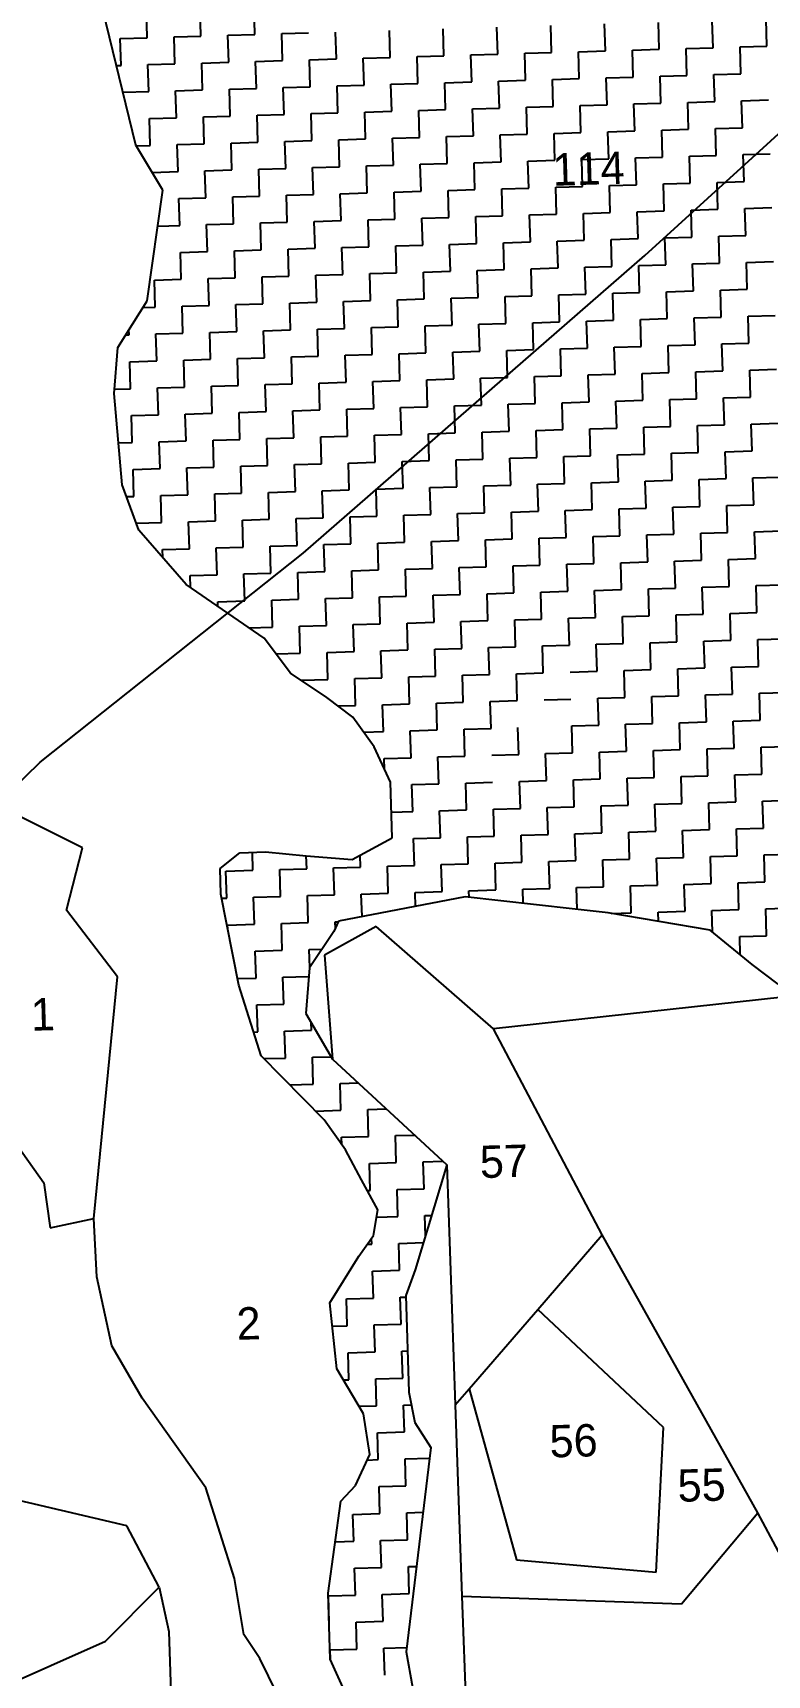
# Model space of a CAD drawing. Header units: metres. Extents: x 289662 to 290738, y 2016260 to 2018343.
# Drawn here: x 290101.2 to 290202.8, y 2017394 to 2017621 of the extents above; entities that cross this region are included whole.
import ezdxf
from ezdxf.enums import TextEntityAlignment as Align

# ---------------------------------------------------------------- set-up
doc = ezdxf.new("R2010")
doc.units = ezdxf.units.M
for name, color, linetype in [('LINE_WATER', 4, 'Continuous'), ('POLY_HATCH', 12, 'Continuous'), ('POLY_PARCEL', 6, 'Continuous'), ('TEXT_PARCEL', 7, 'Continuous')]:
    doc.layers.add(name, color=color, linetype=linetype)
doc.styles.add('TEXT_MAP', font='', dxfattribs={"height": 2.5})
doc.styles.get('TEXT_MAP').set_extended_font_data('Kruti Dev 050')

msp = doc.modelspace()

# ---------------------------------------------------------------- linework, layer by layer
at = {"layer": 'LINE_WATER'}
for p, q in [((290110.08, 2017449.09), (290109.63, 2017457.13)), ((290112.12, 2017439.54), (290110.08, 2017449.09)), ((290116.34, 2017432.3), (290112.12, 2017439.54)), ((290125.14, 2017419.93), (290116.34, 2017432.3)), ((290129.1, 2017407.41), (290125.14, 2017419.93)), ((290130.38, 2017399.66), (290129.1, 2017407.41)), ((290132.59, 2017396.36), (290130.38, 2017399.66)), ((290139.32, 2017382.66), (290132.59, 2017396.36))]:
    msp.add_line(p, q, dxfattribs=at)
at = {"layer": 'POLY_HATCH'}
for p, q in [((290115.47, 2017605.49), (290109.86, 2017628.53)), ((290119.18, 2017599.27), (290115.47, 2017605.49)), ((290117.01, 2017583.98), (290119.18, 2017599.27)), ((290112.98, 2017577.53), (290117.01, 2017583.98)), ((290112.47, 2017571.18), (290112.98, 2017577.53)), ((290113.55, 2017558.56), (290112.47, 2017571.18)), ((290115.85, 2017552.3), (290113.55, 2017558.56)), ((290122.41, 2017544.75), (290115.85, 2017552.3)), ((290133.19, 2017537.34), (290122.41, 2017544.75)), ((290136.85, 2017532.53), (290133.19, 2017537.34)), ((290141.88, 2017529.16), (290136.85, 2017532.53)), ((290145.48, 2017526.45), (290141.88, 2017529.16)), ((290148.42, 2017522.32), (290145.48, 2017526.45)), ((290150.67, 2017517.47), (290148.42, 2017522.32)), ((290150.91, 2017509.74), (290150.67, 2017517.47)), ((290145.36, 2017506.76), (290150.91, 2017509.74)), ((290127.1, 2017505.51), (290129.85, 2017507.7)), ((290129.85, 2017507.7), (290133.37, 2017507.8)), ((290133.37, 2017507.8), (290139.02, 2017507.27)), ((290139.02, 2017507.27), (290145.36, 2017506.76)), ((290127.21, 2017501.99), (290127.1, 2017505.51)), ((290129.7, 2017489.41), (290127.21, 2017501.99)), ((290161, 2017501.6), (290143.51, 2017498.26)), ((290175.83, 2017499.93), (290161, 2017501.6)), ((290180.77, 2017499.38), (290175.83, 2017499.93)), ((290194.92, 2017496.99), (290180.77, 2017499.38)), ((290143.51, 2017498.26), (290142.85, 2017496.83)), ((290142.85, 2017496.83), (290139.48, 2017491.81)), ((290200.69, 2017492.24), (290194.92, 2017496.99)), ((290139.48, 2017491.81), (290138.96, 2017485.46)), ((290204.29, 2017489.53), (290200.69, 2017492.24)), ((290132.81, 2017479.65), (290129.7, 2017489.41)), ((290138.96, 2017485.46), (290142.68, 2017479.16)), ((290141.52, 2017470.77), (290132.81, 2017479.65)), ((290142.68, 2017479.16), (290158.47, 2017464.57)), ((290144.45, 2017466.64), (290141.52, 2017470.77)), ((290146.69, 2017462.48), (290144.45, 2017466.64)), ((290158.47, 2017464.57), (290154.1, 2017450.04)), ((290148.93, 2017458.33), (290146.69, 2017462.48)), ((290148.33, 2017454.79), (290148.93, 2017458.33)), ((290146.3, 2017451.92), (290148.33, 2017454.79)), ((290142.27, 2017445.47), (290146.3, 2017451.92)), ((290154.1, 2017450.04), (290152.8, 2017446.49)), ((290143.25, 2017436.36), (290142.27, 2017445.47)), ((290152.8, 2017446.49), (290153.2, 2017433.14)), ((290146.96, 2017430.14), (290143.25, 2017436.36)), ((290153.2, 2017433.14), (290154.03, 2017428.94)), ((290147.83, 2017424.53), (290146.96, 2017430.14)), ((290154.03, 2017428.94), (290156.24, 2017425.49)), ((290145.84, 2017420.26), (290147.83, 2017424.53)), ((290156.24, 2017425.49), (290152.87, 2017397.25)), ((290143.8, 2017418.08), (290145.84, 2017420.26)), ((290142.07, 2017405.37), (290143.8, 2017418.08)), ((290142.34, 2017396.24), (290142.07, 2017405.37)), ((290152.87, 2017397.25), (290153.72, 2017392.36)), ((290146.11, 2017387.91), (290142.34, 2017396.24))]:
    msp.add_line(p, q, dxfattribs=at)
at = {"layer": 'POLY_HATCH', "linetype": 'Continuous'}
for p, q in [((290124.46, 2017620.56), (290124.35, 2017624.29)), ((290131.91, 2017620.79), (290131.8, 2017624.51)), ((290117.02, 2017620.34), (290116.91, 2017624.06)), ((290172.97, 2017618.29), (290172.86, 2017622.01)), ((290180.41, 2017618.51), (290180.3, 2017622.24)), ((290187.86, 2017618.74), (290187.75, 2017622.46)), ((290195.31, 2017618.96), (290195.19, 2017622.68)), ((290202.75, 2017619.18), (290202.64, 2017622.9)), ((290113.29, 2017620.23), (290117.02, 2017620.34)), ((290113.41, 2017616.51), (290113.29, 2017620.23)), ((290120.74, 2017620.45), (290124.46, 2017620.56)), ((290120.85, 2017616.73), (290120.74, 2017620.45)), ((290128.19, 2017620.67), (290131.91, 2017620.79)), ((290128.3, 2017616.95), (290128.19, 2017620.67)), ((290135.63, 2017620.9), (290139.35, 2017621.01)), ((290135.74, 2017617.17), (290135.63, 2017620.9)), ((290143.19, 2017617.4), (290143.08, 2017621.12)), ((290150.63, 2017617.62), (290150.52, 2017621.34)), ((290158.08, 2017617.84), (290157.97, 2017621.57)), ((290165.52, 2017618.07), (290165.41, 2017621.79)), ((290139.46, 2017617.29), (290143.19, 2017617.4)), ((290146.91, 2017617.51), (290150.63, 2017617.62)), ((290147.02, 2017613.79), (290146.91, 2017617.51)), ((290154.36, 2017617.73), (290158.08, 2017617.84)), ((290154.47, 2017614.01), (290154.36, 2017617.73)), ((290161.8, 2017617.96), (290165.52, 2017618.07)), ((290161.91, 2017614.23), (290161.8, 2017617.96)), ((290169.25, 2017618.18), (290172.97, 2017618.29)), ((290169.36, 2017614.46), (290169.25, 2017618.18)), ((290176.69, 2017618.4), (290180.41, 2017618.51)), ((290176.8, 2017614.68), (290176.69, 2017618.4)), ((290184.14, 2017618.62), (290187.86, 2017618.74)), ((290184.25, 2017614.9), (290184.14, 2017618.62)), ((290191.58, 2017618.85), (290195.31, 2017618.96)), ((290191.69, 2017615.12), (290191.58, 2017618.85)), ((290199.03, 2017619.07), (290202.75, 2017619.18)), ((290199.14, 2017615.35), (290199.03, 2017619.07)), ((290112.79, 2017616.49), (290113.41, 2017616.51)), ((290117.13, 2017616.62), (290120.85, 2017616.73)), ((290117.24, 2017612.89), (290117.13, 2017616.62)), ((290124.57, 2017616.84), (290128.3, 2017616.95)), ((290124.69, 2017613.12), (290124.57, 2017616.84)), ((290132.02, 2017617.06), (290135.74, 2017617.17)), ((290132.13, 2017613.34), (290132.02, 2017617.06)), ((290139.58, 2017613.56), (290139.46, 2017617.29)), ((290187.97, 2017615.01), (290191.69, 2017615.12)), ((290195.42, 2017615.24), (290199.14, 2017615.35)), ((290195.53, 2017611.51), (290195.42, 2017615.24)), ((290113.69, 2017612.79), (290117.24, 2017612.89)), ((290120.96, 2017613.01), (290124.69, 2017613.12)), ((290121.07, 2017609.28), (290120.96, 2017613.01)), ((290128.41, 2017613.23), (290132.13, 2017613.34)), ((290128.52, 2017609.51), (290128.41, 2017613.23)), ((290135.85, 2017613.45), (290139.58, 2017613.56)), ((290135.97, 2017609.73), (290135.85, 2017613.45)), ((290143.3, 2017613.67), (290147.02, 2017613.79)), ((290143.41, 2017609.95), (290143.3, 2017613.67)), ((290150.74, 2017613.9), (290154.47, 2017614.01)), ((290150.86, 2017610.18), (290150.74, 2017613.9)), ((290158.19, 2017614.12), (290161.91, 2017614.23)), ((290158.3, 2017610.4), (290158.19, 2017614.12)), ((290165.64, 2017614.34), (290169.36, 2017614.46)), ((290165.75, 2017610.62), (290165.64, 2017614.34)), ((290173.08, 2017614.57), (290176.8, 2017614.68)), ((290173.19, 2017610.84), (290173.08, 2017614.57)), ((290180.53, 2017614.79), (290184.25, 2017614.9)), ((290180.64, 2017611.07), (290180.53, 2017614.79)), ((290188.08, 2017611.29), (290187.97, 2017615.01)), ((290162.02, 2017610.51), (290165.75, 2017610.62)), ((290169.47, 2017610.73), (290173.19, 2017610.84)), ((290169.58, 2017607.01), (290169.47, 2017610.73)), ((290176.91, 2017610.96), (290180.64, 2017611.07)), ((290177.03, 2017607.23), (290176.91, 2017610.96)), ((290184.36, 2017611.18), (290188.08, 2017611.29)), ((290184.47, 2017607.46), (290184.36, 2017611.18)), ((290191.81, 2017611.4), (290195.53, 2017611.51)), ((290191.92, 2017607.68), (290191.81, 2017611.4)), ((290199.25, 2017611.62), (290202.97, 2017611.74)), ((290199.36, 2017607.9), (290199.25, 2017611.62)), ((290117.35, 2017609.17), (290121.07, 2017609.28)), ((290117.46, 2017605.45), (290117.35, 2017609.17)), ((290124.8, 2017609.39), (290128.52, 2017609.51)), ((290124.91, 2017605.67), (290124.8, 2017609.39)), ((290132.24, 2017609.62), (290135.97, 2017609.73)), ((290132.35, 2017605.9), (290132.24, 2017609.62)), ((290139.69, 2017609.84), (290143.41, 2017609.95)), ((290139.8, 2017606.12), (290139.69, 2017609.84)), ((290147.13, 2017610.06), (290150.86, 2017610.18)), ((290147.24, 2017606.34), (290147.13, 2017610.06)), ((290154.58, 2017610.29), (290158.3, 2017610.4)), ((290154.69, 2017606.56), (290154.58, 2017610.29)), ((290162.14, 2017606.79), (290162.02, 2017610.51)), ((290136.08, 2017606.01), (290139.8, 2017606.12)), ((290136.19, 2017602.28), (290136.08, 2017606.01)), ((290143.52, 2017606.23), (290147.24, 2017606.34)), ((290143.63, 2017602.51), (290143.52, 2017606.23)), ((290150.97, 2017606.45), (290154.69, 2017606.56)), ((290151.08, 2017602.73), (290150.97, 2017606.45)), ((290158.41, 2017606.68), (290162.14, 2017606.79)), ((290158.52, 2017602.95), (290158.41, 2017606.68)), ((290165.86, 2017606.9), (290169.58, 2017607.01)), ((290165.97, 2017603.18), (290165.86, 2017606.9)), ((290173.3, 2017607.12), (290177.03, 2017607.23)), ((290173.41, 2017603.4), (290173.3, 2017607.12)), ((290180.75, 2017607.34), (290184.47, 2017607.46)), ((290180.86, 2017603.62), (290180.75, 2017607.34)), ((290188.19, 2017607.57), (290191.92, 2017607.68)), ((290188.31, 2017603.84), (290188.19, 2017607.57)), ((290195.64, 2017607.79), (290199.36, 2017607.9)), ((290195.75, 2017604.07), (290195.64, 2017607.79)), ((290115.53, 2017605.39), (290117.46, 2017605.45)), ((290121.19, 2017605.56), (290124.91, 2017605.67)), ((290121.3, 2017601.84), (290121.19, 2017605.56)), ((290128.63, 2017605.78), (290132.35, 2017605.9)), ((290128.74, 2017602.06), (290128.63, 2017605.78)), ((290184.58, 2017603.73), (290188.31, 2017603.84)), ((290184.69, 2017600.01), (290184.58, 2017603.73)), ((290192.03, 2017603.96), (290195.75, 2017604.07)), ((290192.14, 2017600.23), (290192.03, 2017603.96)), ((290199.47, 2017604.18), (290203.2, 2017604.29)), ((290199.59, 2017600.46), (290199.47, 2017604.18)), ((290117.71, 2017601.73), (290121.3, 2017601.84)), ((290125.02, 2017601.95), (290128.74, 2017602.06)), ((290125.13, 2017598.23), (290125.02, 2017601.95)), ((290132.47, 2017602.17), (290136.19, 2017602.28)), ((290132.58, 2017598.45), (290132.47, 2017602.17)), ((290139.91, 2017602.4), (290143.63, 2017602.51)), ((290140.02, 2017598.67), (290139.91, 2017602.4)), ((290147.36, 2017602.62), (290151.08, 2017602.73)), ((290147.47, 2017598.9), (290147.36, 2017602.62)), ((290154.8, 2017602.84), (290158.52, 2017602.95)), ((290154.91, 2017599.12), (290154.8, 2017602.84)), ((290162.25, 2017603.06), (290165.97, 2017603.18)), ((290162.36, 2017599.34), (290162.25, 2017603.06)), ((290169.69, 2017603.29), (290173.41, 2017603.4)), ((290169.8, 2017599.56), (290169.69, 2017603.29)), ((290177.14, 2017603.51), (290180.86, 2017603.62)), ((290177.25, 2017599.79), (290177.14, 2017603.51)), ((290158.64, 2017599.23), (290162.36, 2017599.34)), ((290158.75, 2017595.51), (290158.64, 2017599.23)), ((290166.08, 2017599.45), (290169.8, 2017599.56)), ((290166.19, 2017595.73), (290166.08, 2017599.45)), ((290173.53, 2017599.68), (290177.25, 2017599.79)), ((290173.64, 2017595.95), (290173.53, 2017599.68)), ((290180.97, 2017599.9), (290184.69, 2017600.01)), ((290181.08, 2017596.18), (290180.97, 2017599.9)), ((290188.42, 2017600.12), (290192.14, 2017600.23)), ((290188.53, 2017596.4), (290188.42, 2017600.12)), ((290195.86, 2017600.34), (290199.59, 2017600.46)), ((290195.97, 2017596.62), (290195.86, 2017600.34)), ((290121.41, 2017598.12), (290125.13, 2017598.23)), ((290121.52, 2017594.39), (290121.41, 2017598.12)), ((290128.85, 2017598.34), (290132.58, 2017598.45)), ((290128.97, 2017594.62), (290128.85, 2017598.34)), ((290136.3, 2017598.56), (290140.02, 2017598.67)), ((290136.41, 2017594.84), (290136.3, 2017598.56)), ((290143.74, 2017598.78), (290147.47, 2017598.9)), ((290143.86, 2017595.06), (290143.74, 2017598.78)), ((290151.19, 2017599.01), (290154.91, 2017599.12)), ((290151.3, 2017595.28), (290151.19, 2017599.01)), ((290132.69, 2017594.73), (290136.41, 2017594.84)), ((290132.8, 2017591), (290132.69, 2017594.73)), ((290140.13, 2017594.95), (290143.86, 2017595.06)), ((290140.25, 2017591.23), (290140.13, 2017594.95)), ((290147.58, 2017595.17), (290151.3, 2017595.28)), ((290147.69, 2017591.45), (290147.58, 2017595.17)), ((290155.02, 2017595.4), (290158.75, 2017595.51)), ((290155.14, 2017591.67), (290155.02, 2017595.4)), ((290162.47, 2017595.62), (290166.19, 2017595.73)), ((290162.58, 2017591.9), (290162.47, 2017595.62)), ((290169.92, 2017595.84), (290173.64, 2017595.95)), ((290170.03, 2017592.12), (290169.92, 2017595.84)), ((290177.36, 2017596.06), (290181.08, 2017596.18)), ((290177.47, 2017592.34), (290177.36, 2017596.06)), ((290184.81, 2017596.29), (290188.53, 2017596.4)), ((290184.92, 2017592.57), (290184.81, 2017596.29)), ((290192.25, 2017596.51), (290195.97, 2017596.62)), ((290192.36, 2017592.79), (290192.25, 2017596.51)), ((290199.7, 2017596.73), (290203.42, 2017596.85)), ((290199.81, 2017593.01), (290199.7, 2017596.73)), ((290118.48, 2017594.3), (290121.52, 2017594.39)), ((290125.24, 2017594.5), (290128.97, 2017594.62)), ((290125.35, 2017590.78), (290125.24, 2017594.5)), ((290181.19, 2017592.45), (290184.92, 2017592.57)), ((290181.31, 2017588.73), (290181.19, 2017592.45)), ((290188.64, 2017592.68), (290192.36, 2017592.79)), ((290188.75, 2017588.95), (290188.64, 2017592.68)), ((290196.09, 2017592.9), (290199.81, 2017593.01)), ((290196.2, 2017589.18), (290196.09, 2017592.9)), ((290121.63, 2017590.67), (290125.35, 2017590.78)), ((290121.74, 2017586.95), (290121.63, 2017590.67)), ((290129.08, 2017590.89), (290132.8, 2017591)), ((290129.19, 2017587.17), (290129.08, 2017590.89)), ((290136.52, 2017591.12), (290140.25, 2017591.23)), ((290136.63, 2017587.39), (290136.52, 2017591.12)), ((290143.97, 2017591.34), (290147.69, 2017591.45)), ((290144.08, 2017587.62), (290143.97, 2017591.34)), ((290151.41, 2017591.56), (290155.14, 2017591.67)), ((290151.52, 2017587.84), (290151.41, 2017591.56)), ((290158.86, 2017591.78), (290162.58, 2017591.9)), ((290158.97, 2017588.06), (290158.86, 2017591.78)), ((290166.3, 2017592.01), (290170.03, 2017592.12)), ((290166.42, 2017588.29), (290166.3, 2017592.01)), ((290173.75, 2017592.23), (290177.47, 2017592.34)), ((290173.86, 2017588.51), (290173.75, 2017592.23)), ((290147.8, 2017587.73), (290151.52, 2017587.84)), ((290155.25, 2017587.95), (290158.97, 2017588.06)), ((290155.36, 2017584.23), (290155.25, 2017587.95)), ((290162.69, 2017588.17), (290166.42, 2017588.29)), ((290162.8, 2017584.45), (290162.69, 2017588.17)), ((290170.14, 2017588.4), (290173.86, 2017588.51)), ((290170.25, 2017584.67), (290170.14, 2017588.4)), ((290177.58, 2017588.62), (290181.31, 2017588.73)), ((290177.7, 2017584.9), (290177.58, 2017588.62)), ((290185.03, 2017588.84), (290188.75, 2017588.95)), ((290185.14, 2017585.12), (290185.03, 2017588.84)), ((290192.47, 2017589.07), (290196.2, 2017589.18)), ((290192.59, 2017585.34), (290192.47, 2017589.07)), ((290199.92, 2017589.29), (290203.64, 2017589.4)), ((290200.03, 2017585.57), (290199.92, 2017589.29)), ((290118.02, 2017586.84), (290121.74, 2017586.95)), ((290118.13, 2017583.11), (290118.02, 2017586.84)), ((290125.47, 2017587.06), (290129.19, 2017587.17)), ((290125.58, 2017583.34), (290125.47, 2017587.06)), ((290132.91, 2017587.28), (290136.63, 2017587.39)), ((290133.02, 2017583.56), (290132.91, 2017587.28)), ((290140.36, 2017587.5), (290144.08, 2017587.62)), ((290140.47, 2017583.78), (290140.36, 2017587.5)), ((290147.91, 2017584), (290147.8, 2017587.73)), ((290196.31, 2017585.45), (290200.03, 2017585.57)), ((290121.85, 2017583.22), (290125.58, 2017583.34)), ((290129.3, 2017583.45), (290133.02, 2017583.56)), ((290129.41, 2017579.72), (290129.3, 2017583.45)), ((290136.75, 2017583.67), (290140.47, 2017583.78)), ((290136.86, 2017579.95), (290136.75, 2017583.67)), ((290144.19, 2017583.89), (290147.91, 2017584)), ((290144.3, 2017580.17), (290144.19, 2017583.89)), ((290151.64, 2017584.12), (290155.36, 2017584.23)), ((290151.75, 2017580.39), (290151.64, 2017584.12)), ((290159.08, 2017584.34), (290162.8, 2017584.45)), ((290159.19, 2017580.62), (290159.08, 2017584.34)), ((290166.53, 2017584.56), (290170.25, 2017584.67)), ((290166.64, 2017580.84), (290166.53, 2017584.56)), ((290173.97, 2017584.79), (290177.7, 2017584.9)), ((290174.08, 2017581.06), (290173.97, 2017584.79)), ((290181.42, 2017585.01), (290185.14, 2017585.12)), ((290181.53, 2017581.29), (290181.42, 2017585.01)), ((290188.86, 2017585.23), (290192.59, 2017585.34)), ((290188.97, 2017581.51), (290188.86, 2017585.23)), ((290196.42, 2017581.73), (290196.31, 2017585.45)), ((290116.44, 2017583.06), (290118.13, 2017583.11)), ((290121.97, 2017579.5), (290121.85, 2017583.22)), ((290170.36, 2017580.95), (290174.08, 2017581.06)), ((290177.81, 2017581.17), (290181.53, 2017581.29)), ((290177.92, 2017577.45), (290177.81, 2017581.17)), ((290185.25, 2017581.4), (290188.97, 2017581.51)), ((290185.36, 2017577.67), (290185.25, 2017581.4)), ((290192.7, 2017581.62), (290196.42, 2017581.73)), ((290192.81, 2017577.9), (290192.7, 2017581.62)), ((290200.14, 2017581.84), (290203.87, 2017581.95)), ((290200.25, 2017578.12), (290200.14, 2017581.84)), ((290114.07, 2017579.27), (290114.52, 2017579.28)), ((290114.52, 2017579.28), (290114.5, 2017579.96)), ((290118.24, 2017579.39), (290121.97, 2017579.5)), ((290118.36, 2017575.67), (290118.24, 2017579.39)), ((290125.69, 2017579.61), (290129.41, 2017579.72)), ((290125.8, 2017575.89), (290125.69, 2017579.61)), ((290133.13, 2017579.84), (290136.86, 2017579.95)), ((290133.25, 2017576.11), (290133.13, 2017579.84)), ((290140.58, 2017580.06), (290144.3, 2017580.17)), ((290140.69, 2017576.34), (290140.58, 2017580.06)), ((290148.03, 2017580.28), (290151.75, 2017580.39)), ((290148.14, 2017576.56), (290148.03, 2017580.28)), ((290155.47, 2017580.51), (290159.19, 2017580.62)), ((290155.58, 2017576.78), (290155.47, 2017580.51)), ((290162.92, 2017580.73), (290166.64, 2017580.84)), ((290163.03, 2017577.01), (290162.92, 2017580.73)), ((290170.47, 2017577.23), (290170.36, 2017580.95)), ((290144.41, 2017576.45), (290148.14, 2017576.56)), ((290151.86, 2017576.67), (290155.58, 2017576.78)), ((290151.97, 2017572.95), (290151.86, 2017576.67)), ((290159.3, 2017576.89), (290163.03, 2017577.01)), ((290159.42, 2017573.17), (290159.3, 2017576.89)), ((290166.75, 2017577.12), (290170.47, 2017577.23)), ((290166.86, 2017573.39), (290166.75, 2017577.12)), ((290174.2, 2017577.34), (290177.92, 2017577.45)), ((290174.31, 2017573.62), (290174.2, 2017577.34)), ((290181.64, 2017577.56), (290185.36, 2017577.67)), ((290181.75, 2017573.84), (290181.64, 2017577.56)), ((290189.09, 2017577.79), (290192.81, 2017577.9)), ((290189.2, 2017574.06), (290189.09, 2017577.79)), ((290196.53, 2017578.01), (290200.25, 2017578.12)), ((290196.64, 2017574.29), (290196.53, 2017578.01)), ((290114.63, 2017575.56), (290118.36, 2017575.67)), ((290114.74, 2017571.83), (290114.63, 2017575.56)), ((290122.08, 2017575.78), (290125.8, 2017575.89)), ((290122.19, 2017572.06), (290122.08, 2017575.78)), ((290129.52, 2017576), (290133.25, 2017576.11)), ((290129.63, 2017572.28), (290129.52, 2017576)), ((290136.97, 2017576.23), (290140.69, 2017576.34)), ((290137.08, 2017572.5), (290136.97, 2017576.23)), ((290144.53, 2017572.73), (290144.41, 2017576.45)), ((290192.92, 2017574.17), (290196.64, 2017574.29)), ((290200.37, 2017574.4), (290204.09, 2017574.51)), ((290200.48, 2017570.67), (290200.37, 2017574.4)), ((290118.47, 2017571.95), (290122.19, 2017572.06)), ((290118.58, 2017568.22), (290118.47, 2017571.95)), ((290125.91, 2017572.17), (290129.63, 2017572.28)), ((290126.02, 2017568.45), (290125.91, 2017572.17)), ((290133.36, 2017572.39), (290137.08, 2017572.5)), ((290133.47, 2017568.67), (290133.36, 2017572.39)), ((290140.8, 2017572.61), (290144.53, 2017572.73)), ((290140.91, 2017568.89), (290140.8, 2017572.61)), ((290148.25, 2017572.84), (290151.97, 2017572.95)), ((290148.36, 2017569.11), (290148.25, 2017572.84)), ((290155.69, 2017573.06), (290159.42, 2017573.17)), ((290155.8, 2017569.34), (290155.69, 2017573.06)), ((290163.14, 2017573.28), (290166.86, 2017573.39)), ((290163.25, 2017569.56), (290163.14, 2017573.28)), ((290170.58, 2017573.51), (290174.31, 2017573.62)), ((290170.7, 2017569.78), (290170.58, 2017573.51)), ((290178.03, 2017573.73), (290181.75, 2017573.84)), ((290178.14, 2017570.01), (290178.03, 2017573.73)), ((290185.47, 2017573.95), (290189.2, 2017574.06)), ((290185.59, 2017570.23), (290185.47, 2017573.95)), ((290193.03, 2017570.45), (290192.92, 2017574.17)), ((290112.52, 2017571.77), (290114.74, 2017571.83)), ((290166.97, 2017569.67), (290170.7, 2017569.78)), ((290167.08, 2017565.95), (290166.97, 2017569.67)), ((290174.42, 2017569.89), (290178.14, 2017570.01)), ((290174.53, 2017566.17), (290174.42, 2017569.89)), ((290181.86, 2017570.12), (290185.59, 2017570.23)), ((290181.98, 2017566.39), (290181.86, 2017570.12)), ((290189.31, 2017570.34), (290193.03, 2017570.45)), ((290189.42, 2017566.62), (290189.31, 2017570.34)), ((290196.75, 2017570.56), (290200.48, 2017570.67)), ((290196.87, 2017566.84), (290196.75, 2017570.56)), ((290114.86, 2017568.11), (290118.58, 2017568.22)), ((290114.97, 2017564.39), (290114.86, 2017568.11)), ((290122.3, 2017568.33), (290126.02, 2017568.45)), ((290122.41, 2017564.61), (290122.3, 2017568.33)), ((290129.75, 2017568.56), (290133.47, 2017568.67)), ((290129.86, 2017564.83), (290129.75, 2017568.56)), ((290137.19, 2017568.78), (290140.91, 2017568.89)), ((290137.3, 2017565.06), (290137.19, 2017568.78)), ((290144.64, 2017569), (290148.36, 2017569.11)), ((290144.75, 2017565.28), (290144.64, 2017569)), ((290152.08, 2017569.23), (290155.8, 2017569.34)), ((290152.19, 2017565.5), (290152.08, 2017569.23)), ((290159.53, 2017569.45), (290163.25, 2017569.56)), ((290159.64, 2017565.73), (290159.53, 2017569.45)), ((290141.03, 2017565.17), (290144.75, 2017565.28)), ((290141.14, 2017561.45), (290141.03, 2017565.17)), ((290148.47, 2017565.39), (290152.19, 2017565.5)), ((290148.58, 2017561.67), (290148.47, 2017565.39)), ((290155.92, 2017565.61), (290159.64, 2017565.73)), ((290156.03, 2017561.89), (290155.92, 2017565.61)), ((290163.36, 2017565.84), (290167.08, 2017565.95)), ((290163.47, 2017562.11), (290163.36, 2017565.84)), ((290170.81, 2017566.06), (290174.53, 2017566.17)), ((290170.92, 2017562.34), (290170.81, 2017566.06)), ((290178.25, 2017566.28), (290181.98, 2017566.39)), ((290178.36, 2017562.56), (290178.25, 2017566.28)), ((290185.7, 2017566.51), (290189.42, 2017566.62)), ((290185.81, 2017562.78), (290185.7, 2017566.51)), ((290193.14, 2017566.73), (290196.87, 2017566.84)), ((290193.25, 2017563.01), (290193.14, 2017566.73)), ((290200.59, 2017566.95), (290204.31, 2017567.06)), ((290200.7, 2017563.23), (290200.59, 2017566.95)), ((290113.06, 2017564.33), (290114.97, 2017564.39)), ((290118.69, 2017564.5), (290122.41, 2017564.61)), ((290118.8, 2017560.78), (290118.69, 2017564.5)), ((290126.13, 2017564.72), (290129.86, 2017564.83)), ((290126.25, 2017561), (290126.13, 2017564.72)), ((290133.58, 2017564.95), (290137.3, 2017565.06)), ((290133.69, 2017561.22), (290133.58, 2017564.95)), ((290189.53, 2017562.9), (290193.25, 2017563.01)), ((290189.64, 2017559.17), (290189.53, 2017562.9)), ((290196.98, 2017563.12), (290200.7, 2017563.23)), ((290197.09, 2017559.4), (290196.98, 2017563.12)), ((290115.08, 2017560.67), (290118.8, 2017560.78)), ((290115.19, 2017556.94), (290115.08, 2017560.67)), ((290122.52, 2017560.89), (290126.25, 2017561)), ((290122.64, 2017557.17), (290122.52, 2017560.89)), ((290129.97, 2017561.11), (290133.69, 2017561.22)), ((290130.08, 2017557.39), (290129.97, 2017561.11)), ((290137.41, 2017561.33), (290141.14, 2017561.45)), ((290137.53, 2017557.61), (290137.41, 2017561.33)), ((290144.86, 2017561.56), (290148.58, 2017561.67)), ((290144.97, 2017557.83), (290144.86, 2017561.56)), ((290152.31, 2017561.78), (290156.03, 2017561.89)), ((290152.42, 2017558.06), (290152.31, 2017561.78)), ((290159.75, 2017562), (290163.47, 2017562.11)), ((290159.86, 2017558.28), (290159.75, 2017562)), ((290167.2, 2017562.23), (290170.92, 2017562.34)), ((290167.31, 2017558.5), (290167.2, 2017562.23)), ((290174.64, 2017562.45), (290178.36, 2017562.56)), ((290174.75, 2017558.73), (290174.64, 2017562.45)), ((290182.09, 2017562.67), (290185.81, 2017562.78)), ((290182.2, 2017558.95), (290182.09, 2017562.67)), ((290163.58, 2017558.39), (290167.31, 2017558.5)), ((290163.7, 2017554.67), (290163.58, 2017558.39)), ((290171.03, 2017558.62), (290174.75, 2017558.73)), ((290171.14, 2017554.89), (290171.03, 2017558.62)), ((290178.48, 2017558.84), (290182.2, 2017558.95)), ((290178.59, 2017555.12), (290178.48, 2017558.84)), ((290185.92, 2017559.06), (290189.64, 2017559.17)), ((290186.03, 2017555.34), (290185.92, 2017559.06)), ((290193.37, 2017559.28), (290197.09, 2017559.4)), ((290193.48, 2017555.56), (290193.37, 2017559.28)), ((290200.81, 2017559.51), (290204.53, 2017559.62)), ((290200.92, 2017555.78), (290200.81, 2017559.51)), ((290114.16, 2017556.91), (290115.19, 2017556.94)), ((290118.91, 2017557.05), (290122.64, 2017557.17)), ((290119.02, 2017553.33), (290118.91, 2017557.05)), ((290126.36, 2017557.28), (290130.08, 2017557.39)), ((290126.47, 2017553.55), (290126.36, 2017557.28)), ((290133.8, 2017557.5), (290137.53, 2017557.61)), ((290133.91, 2017553.78), (290133.8, 2017557.5)), ((290141.25, 2017557.72), (290144.97, 2017557.83)), ((290141.36, 2017554), (290141.25, 2017557.72)), ((290148.69, 2017557.95), (290152.42, 2017558.06)), ((290148.81, 2017554.22), (290148.69, 2017557.95)), ((290156.14, 2017558.17), (290159.86, 2017558.28)), ((290156.25, 2017554.45), (290156.14, 2017558.17)), ((290130.19, 2017553.67), (290133.91, 2017553.78)), ((290137.64, 2017553.89), (290141.36, 2017554)), ((290137.75, 2017550.17), (290137.64, 2017553.89)), ((290145.08, 2017554.11), (290148.81, 2017554.22)), ((290145.19, 2017550.39), (290145.08, 2017554.11)), ((290152.53, 2017554.33), (290156.25, 2017554.45)), ((290152.64, 2017550.61), (290152.53, 2017554.33)), ((290159.97, 2017554.56), (290163.7, 2017554.67)), ((290160.08, 2017550.84), (290159.97, 2017554.56)), ((290167.42, 2017554.78), (290171.14, 2017554.89)), ((290167.53, 2017551.06), (290167.42, 2017554.78)), ((290174.86, 2017555), (290178.59, 2017555.12)), ((290174.98, 2017551.28), (290174.86, 2017555)), ((290182.31, 2017555.23), (290186.03, 2017555.34)), ((290182.42, 2017551.5), (290182.31, 2017555.23)), ((290189.75, 2017555.45), (290193.48, 2017555.56)), ((290189.87, 2017551.73), (290189.75, 2017555.45)), ((290197.2, 2017555.67), (290200.92, 2017555.78)), ((290197.31, 2017551.95), (290197.2, 2017555.67)), ((290115.51, 2017553.23), (290119.02, 2017553.33)), ((290122.75, 2017553.44), (290126.47, 2017553.55)), ((290122.86, 2017549.72), (290122.75, 2017553.44)), ((290130.3, 2017549.94), (290130.19, 2017553.67)), ((290178.7, 2017551.39), (290182.42, 2017551.5)), ((290186.14, 2017551.62), (290189.87, 2017551.73)), ((290186.26, 2017547.89), (290186.14, 2017551.62)), ((290193.59, 2017551.84), (290197.31, 2017551.95)), ((290193.7, 2017548.12), (290193.59, 2017551.84)), ((290201.03, 2017552.06), (290204.76, 2017552.17)), ((290201.15, 2017548.34), (290201.03, 2017552.06)), ((290119.14, 2017549.61), (290122.86, 2017549.72)), ((290119.17, 2017548.48), (290119.14, 2017549.61)), ((290126.58, 2017549.83), (290130.3, 2017549.94)), ((290126.69, 2017546.11), (290126.58, 2017549.83)), ((290134.03, 2017550.05), (290137.75, 2017550.17)), ((290134.14, 2017546.33), (290134.03, 2017550.05)), ((290141.47, 2017550.28), (290145.19, 2017550.39)), ((290141.58, 2017546.56), (290141.47, 2017550.28)), ((290148.92, 2017550.5), (290152.64, 2017550.61)), ((290149.03, 2017546.78), (290148.92, 2017550.5)), ((290156.36, 2017550.72), (290160.08, 2017550.84)), ((290156.47, 2017547), (290156.36, 2017550.72)), ((290163.81, 2017550.95), (290167.53, 2017551.06)), ((290163.92, 2017547.22), (290163.81, 2017550.95)), ((290171.25, 2017551.17), (290174.98, 2017551.28)), ((290171.36, 2017547.45), (290171.25, 2017551.17)), ((290178.81, 2017547.67), (290178.7, 2017551.39)), ((290152.75, 2017546.89), (290156.47, 2017547)), ((290160.2, 2017547.11), (290163.92, 2017547.22)), ((290160.31, 2017543.39), (290160.2, 2017547.11)), ((290167.64, 2017547.34), (290171.36, 2017547.45)), ((290167.75, 2017543.61), (290167.64, 2017547.34)), ((290175.09, 2017547.56), (290178.81, 2017547.67)), ((290175.2, 2017543.84), (290175.09, 2017547.56)), ((290182.53, 2017547.78), (290186.26, 2017547.89)), ((290182.64, 2017544.06), (290182.53, 2017547.78)), ((290189.98, 2017548), (290193.7, 2017548.12)), ((290190.09, 2017544.28), (290189.98, 2017548)), ((290197.42, 2017548.23), (290201.15, 2017548.34)), ((290197.53, 2017544.5), (290197.42, 2017548.23)), ((290122.97, 2017546), (290126.69, 2017546.11)), ((290123.02, 2017544.34), (290122.97, 2017546)), ((290130.41, 2017546.22), (290134.14, 2017546.33)), ((290130.53, 2017542.5), (290130.41, 2017546.22)), ((290137.86, 2017546.44), (290141.58, 2017546.56)), ((290137.97, 2017542.72), (290137.86, 2017546.44)), ((290145.31, 2017546.67), (290149.03, 2017546.78)), ((290145.42, 2017542.94), (290145.31, 2017546.67)), ((290152.86, 2017543.17), (290152.75, 2017546.89)), ((290201.26, 2017544.62), (290204.98, 2017544.73)), ((290126.8, 2017542.39), (290130.53, 2017542.5)), ((290134.25, 2017542.61), (290137.97, 2017542.72)), ((290134.36, 2017538.89), (290134.25, 2017542.61)), ((290141.69, 2017542.83), (290145.42, 2017542.94)), ((290141.81, 2017539.11), (290141.69, 2017542.83)), ((290149.14, 2017543.06), (290152.86, 2017543.17)), ((290149.25, 2017539.33), (290149.14, 2017543.06)), ((290156.59, 2017543.28), (290160.31, 2017543.39)), ((290156.7, 2017539.56), (290156.59, 2017543.28)), ((290164.03, 2017543.5), (290167.75, 2017543.61)), ((290164.14, 2017539.78), (290164.03, 2017543.5)), ((290171.48, 2017543.72), (290175.2, 2017543.84)), ((290171.59, 2017540), (290171.48, 2017543.72)), ((290178.92, 2017543.95), (290182.64, 2017544.06)), ((290179.03, 2017540.22), (290178.92, 2017543.95)), ((290186.37, 2017544.17), (290190.09, 2017544.28)), ((290186.48, 2017540.45), (290186.37, 2017544.17)), ((290193.81, 2017544.39), (290197.53, 2017544.5)), ((290193.92, 2017540.67), (290193.81, 2017544.39)), ((290201.37, 2017540.89), (290201.26, 2017544.62)), ((290126.82, 2017541.72), (290126.8, 2017542.39)), ((290175.31, 2017540.11), (290179.03, 2017540.22)), ((290182.76, 2017540.34), (290186.48, 2017540.45)), ((290182.87, 2017536.61), (290182.76, 2017540.34)), ((290190.2, 2017540.56), (290193.92, 2017540.67)), ((290190.31, 2017536.84), (290190.2, 2017540.56)), ((290197.65, 2017540.78), (290201.37, 2017540.89)), ((290197.76, 2017537.06), (290197.65, 2017540.78)), ((290131.08, 2017538.79), (290134.36, 2017538.89)), ((290138.08, 2017539), (290141.81, 2017539.11)), ((290138.19, 2017535.28), (290138.08, 2017539)), ((290145.53, 2017539.22), (290149.25, 2017539.33)), ((290145.64, 2017535.5), (290145.53, 2017539.22)), ((290152.97, 2017539.44), (290156.7, 2017539.56)), ((290153.09, 2017535.72), (290152.97, 2017539.44)), ((290160.42, 2017539.67), (290164.14, 2017539.78)), ((290160.53, 2017535.94), (290160.42, 2017539.67)), ((290167.86, 2017539.89), (290171.59, 2017540)), ((290167.98, 2017536.17), (290167.86, 2017539.89)), ((290175.42, 2017536.39), (290175.31, 2017540.11)), ((290149.36, 2017535.61), (290153.09, 2017535.72)), ((290156.81, 2017535.83), (290160.53, 2017535.94)), ((290156.92, 2017532.11), (290156.81, 2017535.83)), ((290164.25, 2017536.06), (290167.98, 2017536.17)), ((290164.36, 2017532.33), (290164.25, 2017536.06)), ((290171.7, 2017536.28), (290175.42, 2017536.39)), ((290171.81, 2017532.56), (290171.7, 2017536.28)), ((290179.14, 2017536.5), (290182.87, 2017536.61)), ((290179.26, 2017532.78), (290179.14, 2017536.5)), ((290186.59, 2017536.72), (290190.31, 2017536.84)), ((290186.7, 2017533), (290186.59, 2017536.72)), ((290194.04, 2017536.95), (290197.76, 2017537.06)), ((290194.15, 2017533.23), (290194.04, 2017536.95)), ((290201.48, 2017537.17), (290205.2, 2017537.28)), ((290201.59, 2017533.45), (290201.48, 2017537.17)), ((290134.84, 2017535.18), (290138.19, 2017535.28)), ((290141.92, 2017535.39), (290145.64, 2017535.5)), ((290142.03, 2017531.66), (290141.92, 2017535.39)), ((290149.47, 2017531.89), (290149.36, 2017535.61)), ((290197.87, 2017533.34), (290201.59, 2017533.45)), ((290138.31, 2017531.55), (290142.03, 2017531.66)), ((290138.31, 2017531.55), (290138.31, 2017531.55)), ((290145.75, 2017531.78), (290149.47, 2017531.89)), ((290145.86, 2017528.05), (290145.75, 2017531.78)), ((290153.2, 2017532), (290156.92, 2017532.11)), ((290153.31, 2017528.28), (290153.2, 2017532)), ((290160.64, 2017532.22), (290164.36, 2017532.33)), ((290160.75, 2017528.5), (290160.64, 2017532.22)), ((290168.09, 2017532.44), (290171.81, 2017532.56)), ((290168.2, 2017528.72), (290168.09, 2017532.44)), ((290175.53, 2017532.67), (290179.26, 2017532.78)), ((290182.98, 2017532.89), (290186.7, 2017533)), ((290183.09, 2017529.17), (290182.98, 2017532.89)), ((290190.42, 2017533.11), (290194.15, 2017533.23)), ((290190.54, 2017529.39), (290190.42, 2017533.11)), ((290197.98, 2017529.61), (290197.87, 2017533.34)), ((290171.92, 2017528.83), (290175.64, 2017528.94)), ((290179.37, 2017529.06), (290183.09, 2017529.17)), ((290179.48, 2017525.33), (290179.37, 2017529.06)), ((290186.81, 2017529.28), (290190.54, 2017529.39)), ((290186.92, 2017525.56), (290186.81, 2017529.28)), ((290194.26, 2017529.5), (290197.98, 2017529.61)), ((290194.37, 2017525.78), (290194.26, 2017529.5)), ((290201.7, 2017529.73), (290205.43, 2017529.84)), ((290201.81, 2017526), (290201.7, 2017529.73)), ((290143.45, 2017527.98), (290145.86, 2017528.05)), ((290149.59, 2017528.16), (290153.31, 2017528.28)), ((290149.7, 2017524.44), (290149.59, 2017528.16)), ((290157.03, 2017528.39), (290160.75, 2017528.5)), ((290157.14, 2017524.66), (290157.03, 2017528.39)), ((290164.48, 2017528.61), (290168.2, 2017528.72)), ((290164.59, 2017524.89), (290164.48, 2017528.61)), ((290146.97, 2017524.36), (290149.7, 2017524.44)), ((290153.42, 2017524.55), (290157.14, 2017524.66)), ((290153.53, 2017520.83), (290153.42, 2017524.55)), ((290160.87, 2017524.78), (290164.59, 2017524.89)), ((290160.98, 2017521.05), (290160.87, 2017524.78)), ((290168.42, 2017521.28), (290168.31, 2017525)), ((290175.76, 2017525.22), (290179.48, 2017525.33)), ((290175.87, 2017521.5), (290175.76, 2017525.22)), ((290183.2, 2017525.45), (290186.92, 2017525.56)), ((290183.31, 2017521.72), (290183.2, 2017525.45)), ((290190.65, 2017525.67), (290194.37, 2017525.78)), ((290190.76, 2017521.95), (290190.65, 2017525.67)), ((290198.09, 2017525.89), (290201.81, 2017526)), ((290198.2, 2017522.17), (290198.09, 2017525.89)), ((290194.48, 2017522.06), (290198.2, 2017522.17)), ((290194.59, 2017518.33), (290194.48, 2017522.06)), ((290201.93, 2017522.28), (290205.65, 2017522.39)), ((290202.04, 2017518.56), (290201.93, 2017522.28)), ((290149.81, 2017520.72), (290153.53, 2017520.83)), ((290149.85, 2017519.23), (290149.81, 2017520.72)), ((290157.25, 2017520.94), (290160.98, 2017521.05)), ((290157.37, 2017517.22), (290157.25, 2017520.94)), ((290164.7, 2017521.17), (290168.42, 2017521.28)), ((290172.14, 2017521.39), (290175.87, 2017521.5)), ((290172.26, 2017517.67), (290172.14, 2017521.39)), ((290179.59, 2017521.61), (290183.31, 2017521.72)), ((290179.7, 2017517.89), (290179.59, 2017521.61)), ((290187.04, 2017521.83), (290190.76, 2017521.95)), ((290187.15, 2017518.11), (290187.04, 2017521.83)), ((290168.53, 2017517.55), (290172.26, 2017517.67)), ((290168.65, 2017513.83), (290168.53, 2017517.55)), ((290175.98, 2017517.78), (290179.7, 2017517.89)), ((290176.09, 2017514.05), (290175.98, 2017517.78)), ((290183.42, 2017518), (290187.15, 2017518.11)), ((290183.54, 2017514.28), (290183.42, 2017518)), ((290190.87, 2017518.22), (290194.59, 2017518.33)), ((290190.98, 2017514.5), (290190.87, 2017518.22)), ((290198.32, 2017518.45), (290202.04, 2017518.56)), ((290198.43, 2017514.72), (290198.32, 2017518.45)), ((290153.64, 2017517.11), (290157.37, 2017517.22)), ((290153.75, 2017513.39), (290153.64, 2017517.11)), ((290161.09, 2017517.33), (290164.81, 2017517.44)), ((290161.2, 2017513.61), (290161.09, 2017517.33)), ((290150.8, 2017513.3), (290153.75, 2017513.39)), ((290157.48, 2017513.5), (290161.2, 2017513.61)), ((290157.59, 2017509.77), (290157.48, 2017513.5)), ((290164.92, 2017513.72), (290168.65, 2017513.83)), ((290165.03, 2017510), (290164.92, 2017513.72)), ((290172.37, 2017513.94), (290176.09, 2017514.05)), ((290172.48, 2017510.22), (290172.37, 2017513.94)), ((290179.81, 2017514.17), (290183.54, 2017514.28)), ((290179.92, 2017510.44), (290179.81, 2017514.17)), ((290187.26, 2017514.39), (290190.98, 2017514.5)), ((290187.37, 2017510.67), (290187.26, 2017514.39)), ((290194.7, 2017514.61), (290198.43, 2017514.72)), ((290194.82, 2017510.89), (290194.7, 2017514.61)), ((290202.15, 2017514.83), (290205.87, 2017514.95)), ((290202.26, 2017511.11), (290202.15, 2017514.83)), ((290183.65, 2017510.55), (290187.37, 2017510.67)), ((290191.09, 2017510.78), (290194.82, 2017510.89)), ((290191.2, 2017507.05), (290191.09, 2017510.78)), ((290198.54, 2017511), (290202.26, 2017511.11)), ((290198.65, 2017507.28), (290198.54, 2017511)), ((290153.87, 2017509.66), (290157.59, 2017509.77)), ((290153.98, 2017505.94), (290153.87, 2017509.66)), ((290161.31, 2017509.89), (290165.03, 2017510)), ((290161.42, 2017506.16), (290161.31, 2017509.89)), ((290168.76, 2017510.11), (290172.48, 2017510.22)), ((290168.87, 2017506.39), (290168.76, 2017510.11)), ((290176.2, 2017510.33), (290179.92, 2017510.44)), ((290176.31, 2017506.61), (290176.2, 2017510.33)), ((290183.76, 2017506.83), (290183.65, 2017510.55)), ((290131.64, 2017505.27), (290131.57, 2017507.75)), ((290139.09, 2017505.49), (290139.03, 2017507.27)), ((290146.53, 2017505.72), (290146.48, 2017507.36)), ((290157.7, 2017506.05), (290161.42, 2017506.16)), ((290165.15, 2017506.27), (290168.87, 2017506.39)), ((290165.26, 2017502.55), (290165.15, 2017506.27)), ((290172.59, 2017506.5), (290176.31, 2017506.61)), ((290172.7, 2017502.77), (290172.59, 2017506.5)), ((290180.04, 2017506.72), (290183.76, 2017506.83)), ((290180.15, 2017503), (290180.04, 2017506.72)), ((290187.48, 2017506.94), (290191.2, 2017507.05)), ((290187.59, 2017503.22), (290187.48, 2017506.94)), ((290194.93, 2017507.17), (290198.65, 2017507.28)), ((290195.04, 2017503.44), (290194.93, 2017507.17)), ((290202.37, 2017507.39), (290206.09, 2017507.5)), ((290202.48, 2017503.67), (290202.37, 2017507.39)), ((290127.92, 2017505.16), (290131.64, 2017505.27)), ((290128.03, 2017501.44), (290127.92, 2017505.16)), ((290135.36, 2017505.38), (290139.09, 2017505.49)), ((290135.48, 2017501.66), (290135.36, 2017505.38)), ((290142.81, 2017505.61), (290146.53, 2017505.72)), ((290142.92, 2017501.88), (290142.81, 2017505.61)), ((290150.25, 2017505.83), (290153.98, 2017505.94)), ((290150.37, 2017502.11), (290150.25, 2017505.83)), ((290157.81, 2017502.33), (290157.7, 2017506.05)), ((290131.75, 2017501.55), (290135.48, 2017501.66)), ((290139.2, 2017501.77), (290142.92, 2017501.88)), ((290139.31, 2017498.05), (290139.2, 2017501.77)), ((290146.64, 2017501.99), (290150.37, 2017502.11)), ((290146.74, 2017498.88), (290146.64, 2017501.99)), ((290154.09, 2017502.22), (290157.81, 2017502.33)), ((290154.15, 2017500.29), (290154.09, 2017502.22)), ((290161.53, 2017502.44), (290165.26, 2017502.55)), ((290161.56, 2017501.53), (290161.53, 2017502.44)), ((290168.98, 2017502.66), (290172.7, 2017502.77)), ((290169.04, 2017500.69), (290168.98, 2017502.66)), ((290176.42, 2017502.89), (290180.15, 2017503)), ((290176.52, 2017499.85), (290176.42, 2017502.89)), ((290183.87, 2017503.11), (290187.59, 2017503.22)), ((290183.98, 2017499.39), (290183.87, 2017503.11)), ((290191.32, 2017503.33), (290195.04, 2017503.44)), ((290191.43, 2017499.61), (290191.32, 2017503.33)), ((290198.76, 2017503.56), (290202.48, 2017503.67)), ((290198.87, 2017499.83), (290198.76, 2017503.56)), ((290127.32, 2017501.42), (290128.03, 2017501.44)), ((290131.86, 2017497.83), (290131.75, 2017501.55)), ((290181.2, 2017499.3), (290183.98, 2017499.39)), ((290187.7, 2017499.5), (290191.43, 2017499.61)), ((290187.74, 2017498.2), (290187.7, 2017499.5)), ((290195.15, 2017499.72), (290198.87, 2017499.83)), ((290195.24, 2017496.72), (290195.15, 2017499.72)), ((290202.6, 2017499.94), (290206.32, 2017500.06)), ((290202.71, 2017496.22), (290202.6, 2017499.94)), ((290128.14, 2017497.71), (290131.86, 2017497.83)), ((290128.16, 2017497.2), (290128.14, 2017497.71)), ((290135.59, 2017497.94), (290139.31, 2017498.05)), ((290135.7, 2017494.21), (290135.59, 2017497.94)), ((290143.03, 2017498.16), (290143.47, 2017498.17)), ((290143.06, 2017497.29), (290143.03, 2017498.16)), ((290198.98, 2017496.11), (290202.71, 2017496.22)), ((290199.06, 2017493.58), (290198.98, 2017496.11)), ((290131.98, 2017494.1), (290135.7, 2017494.21)), ((290132.09, 2017490.38), (290131.98, 2017494.1)), ((290139.42, 2017494.33), (290141.2, 2017494.38)), ((290139.5, 2017491.83), (290139.42, 2017494.33)), ((290129.52, 2017490.3), (290132.09, 2017490.38)), ((290135.81, 2017490.49), (290139.38, 2017490.6)), ((290135.92, 2017486.77), (290135.81, 2017490.49)), ((290132.2, 2017486.66), (290135.92, 2017486.77)), ((290132.31, 2017482.94), (290132.2, 2017486.66)), ((290139.76, 2017483.16), (290139.73, 2017484.17)), ((290131.76, 2017482.92), (290132.31, 2017482.94)), ((290136.03, 2017483.05), (290139.76, 2017483.16)), ((290136.14, 2017479.32), (290136.03, 2017483.05)), ((290133.21, 2017479.24), (290136.14, 2017479.32)), ((290139.87, 2017479.44), (290142.47, 2017479.51)), ((290139.98, 2017475.71), (290139.87, 2017479.44)), ((290136.76, 2017475.62), (290139.98, 2017475.71)), ((290143.7, 2017475.82), (290146.2, 2017475.9)), ((290143.81, 2017472.1), (290143.7, 2017475.82)), ((290140.31, 2017472), (290143.81, 2017472.1)), ((290147.54, 2017472.21), (290150.11, 2017472.29)), ((290147.65, 2017468.49), (290147.54, 2017472.21)), ((290143.92, 2017468.38), (290147.65, 2017468.49)), ((290143.96, 2017467.34), (290143.92, 2017468.38)), ((290151.37, 2017468.6), (290154.02, 2017468.68)), ((290151.48, 2017464.88), (290151.37, 2017468.6)), ((290147.76, 2017464.77), (290151.48, 2017464.88)), ((290147.87, 2017461.04), (290147.76, 2017464.77)), ((290155.2, 2017464.99), (290157.92, 2017465.07)), ((290155.32, 2017461.27), (290155.2, 2017464.99)), ((290147.47, 2017461.03), (290147.87, 2017461.04)), ((290151.59, 2017461.16), (290155.32, 2017461.27)), ((290151.7, 2017457.43), (290151.59, 2017461.16)), ((290148.76, 2017457.35), (290151.7, 2017457.43)), ((290155.43, 2017457.55), (290156.37, 2017457.57)), ((290155.51, 2017454.73), (290155.43, 2017457.55)), ((290148.09, 2017453.6), (290148.07, 2017454.43)), ((290147.47, 2017453.58), (290148.09, 2017453.6)), ((290151.82, 2017453.71), (290155.23, 2017453.81)), ((290151.93, 2017449.99), (290151.82, 2017453.71)), ((290148.2, 2017449.88), (290151.93, 2017449.99)), ((290148.32, 2017446.15), (290148.2, 2017449.88)), ((290144.59, 2017446.04), (290148.32, 2017446.15)), ((290144.7, 2017442.32), (290144.59, 2017446.04)), ((290152.04, 2017446.27), (290152.81, 2017446.29)), ((290152.15, 2017442.54), (290152.04, 2017446.27)), ((290142.62, 2017442.26), (290144.7, 2017442.32)), ((290148.43, 2017442.43), (290152.15, 2017442.54)), ((290148.54, 2017438.71), (290148.43, 2017442.43)), ((290144.82, 2017438.6), (290148.54, 2017438.71)), ((290144.93, 2017434.87), (290144.82, 2017438.6)), ((290152.26, 2017438.82), (290153.03, 2017438.84)), ((290152.37, 2017435.1), (290152.26, 2017438.82)), ((290144.15, 2017434.85), (290144.93, 2017434.87)), ((290148.65, 2017434.99), (290152.37, 2017435.1)), ((290148.76, 2017431.26), (290148.65, 2017434.99)), ((290146.33, 2017431.19), (290148.76, 2017431.26)), ((290152.48, 2017431.37), (290153.54, 2017431.41)), ((290152.6, 2017427.65), (290152.48, 2017431.37)), ((290148.87, 2017427.54), (290152.6, 2017427.65)), ((290148.98, 2017423.82), (290148.87, 2017427.54)), ((290147.47, 2017423.77), (290148.98, 2017423.82)), ((290152.71, 2017423.93), (290156.07, 2017424.03)), ((290152.82, 2017420.21), (290152.71, 2017423.93)), ((290149.1, 2017420.1), (290152.82, 2017420.21)), ((290149.21, 2017416.37), (290149.1, 2017420.1)), ((290145.48, 2017416.26), (290149.21, 2017416.37)), ((290145.6, 2017412.54), (290145.48, 2017416.26)), ((290152.93, 2017416.48), (290155.17, 2017416.55)), ((290153.04, 2017412.76), (290152.93, 2017416.48)), ((290143.03, 2017412.46), (290145.6, 2017412.54)), ((290149.32, 2017412.65), (290153.04, 2017412.76)), ((290149.43, 2017408.93), (290149.32, 2017412.65)), ((290145.71, 2017408.82), (290149.43, 2017408.93)), ((290145.82, 2017405.09), (290145.71, 2017408.82)), ((290153.15, 2017409.04), (290154.28, 2017409.07)), ((290153.26, 2017405.32), (290153.15, 2017409.04)), ((290142.1, 2017404.98), (290145.82, 2017405.09)), ((290142.21, 2017401.26), (290142.1, 2017404.98)), ((290149.54, 2017405.2), (290153.26, 2017405.32)), ((290149.65, 2017401.48), (290149.54, 2017405.2)), ((290142.19, 2017401.26), (290142.21, 2017401.26)), ((290145.93, 2017401.37), (290149.65, 2017401.48)), ((290146.04, 2017397.65), (290145.93, 2017401.37)), ((290153.38, 2017401.59), (290153.38, 2017401.59)), ((290153.38, 2017401.53), (290153.38, 2017401.59)), ((290142.32, 2017397.54), (290146.04, 2017397.65)), ((290142.36, 2017396.19), (290142.32, 2017397.54)), ((290149.76, 2017397.76), (290152.94, 2017397.85)), ((290149.88, 2017394.04), (290149.76, 2017397.76))]:
    msp.add_line(p, q, dxfattribs=at)
at = {"layer": 'POLY_PARCEL'}
for p, q in [((290185.84, 2017590.23), (290227.95, 2017628.52)), ((290138.6, 2017549.09), (290185.84, 2017590.23)), ((290102.21, 2017520.22), (290138.6, 2017549.09)), ((290096.15, 2017514.33), (290102.21, 2017520.22)), ((290108.1, 2017508.38), (290096.15, 2017514.33)), ((290105.86, 2017499.76), (290108.1, 2017508.38)), ((290112.91, 2017490.54), (290105.86, 2017499.76)), ((290148.72, 2017497.51), (290141.53, 2017493.55)), ((290164.93, 2017483.34), (290148.72, 2017497.51)), ((290141.53, 2017493.55), (290142.68, 2017479.16)), ((290109.63, 2017457.13), (290112.91, 2017490.54)), ((290234.21, 2017490.94), (290164.93, 2017483.34)), ((290179.97, 2017454.88), (290164.93, 2017483.34)), ((290142.68, 2017479.16), (290158.47, 2017464.57)), ((290095.64, 2017472.03), (290102.71, 2017462.09)), ((290158.47, 2017464.57), (290159.64, 2017431.4)), ((290102.71, 2017462.09), (290103.61, 2017455.88)), ((290103.61, 2017455.88), (290109.63, 2017457.13)), ((290171.05, 2017444.58), (290179.97, 2017454.88)), ((290201.48, 2017416.49), (290179.97, 2017454.88)), ((290161.55, 2017433.61), (290171.05, 2017444.58)), ((290188.43, 2017428.24), (290171.05, 2017444.58)), ((290159.64, 2017431.4), (290161.55, 2017433.61)), ((290161.55, 2017433.61), (290168.12, 2017409.99)), ((290159.64, 2017431.4), (290160.57, 2017404.94)), ((290187.42, 2017408.26), (290188.43, 2017428.24)), ((290114.19, 2017414.66), (290075.13, 2017423.85)), ((290190.94, 2017403.91), (290201.48, 2017416.49)), ((290215.59, 2017390.06), (290201.48, 2017416.49)), ((290118.66, 2017406.18), (290114.19, 2017414.66)), ((290168.12, 2017409.99), (290187.42, 2017408.26)), ((290111.26, 2017398.74), (290118.66, 2017406.18)), ((290118.66, 2017406.18), (290120.03, 2017400.08)), ((290160.57, 2017404.94), (290164.04, 2017311.26)), ((290160.57, 2017404.94), (290190.94, 2017403.91)), ((290120.03, 2017400.08), (290121.61, 2017347.94)), ((290076.03, 2017383.05), (290111.26, 2017398.74))]:
    msp.add_line(p, q, dxfattribs=at)

# ---------------------------------------------------------------- texts
at = {"layer": 'TEXT_PARCEL', "style": 'TEXT_MAP'}
for s, height, p in [('114', 4.469, (290178.07, 2017602.25)), ('1', 4.47, (290102.59, 2017485.37)), ('57', 4.469, (290166.36, 2017465.03)), ('2', 4.47, (290131.05, 2017442.69)), ('56', 4.469, (290176, 2017426.44)), ('55', 4.469, (290193.71, 2017420.28))]:
    msp.add_text(s, height=height, rotation=1.7152, dxfattribs=at).set_placement(p, align=Align.MIDDLE)

doc.saveas('drawing.dxf')
